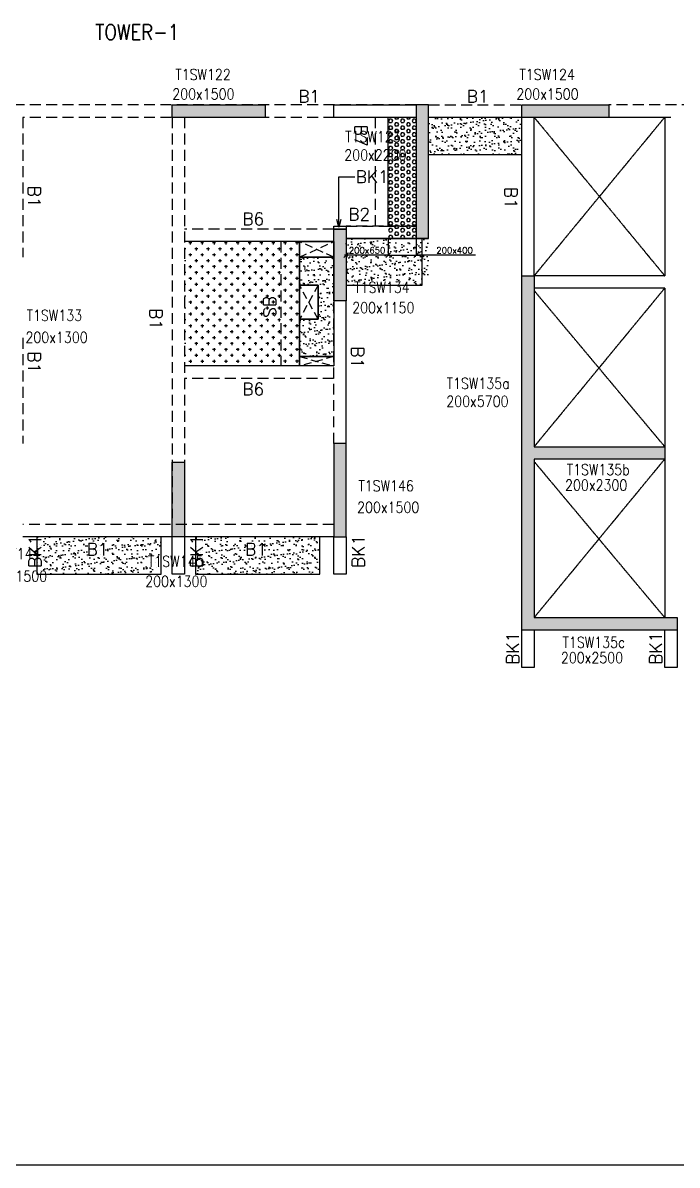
# Model space of a CAD drawing. Header units: millimetres. Extents: x 1078357 to 2594950, y -5122486 to -4636555.
# Drawn here: x 1870656 to 1881181, y -4673748 to -4655367 of the extents above; entities that cross this region are included whole.
import ezdxf

# ---------------------------------------------------------------- set-up
doc = ezdxf.new("R2010")
doc.units = ezdxf.units.MM
doc.header["$PDMODE"] = 35
for name, pattern in [('CONTINOUS', [0]), ('HIDDEN', [0.375, 0.25, -0.125]), ('New Retail block$0$CONTINOUS', [0])]:
    doc.linetypes.add(name, pattern=pattern)
doc.layers.get('0').update_dxf_attribs({"lineweight": 0})
doc.layers.get('Defpoints').update_dxf_attribs({"lineweight": 0})
for name, color, linetype, lineweight in [('A-_ANOTDIMA_D-', 6, 'Continuous', 13), ('Boundary', 40, 'Continuous', 30), ('COL. NO.', 30, 'Continuous', 25), ('COL. SIZE', 7, 'Continuous', 25), ('DIM', 9, 'Continuous', 25), ('HATCH', 8, 'Continuous', 30)]:
    doc.layers.add(name, color=color, linetype=linetype, lineweight=lineweight)
for name, color, linetype in [('B-200x325', 201, 'HIDDEN'), ('B-200x400', 44, 'HIDDEN'), ('DROP SLAB', 8, 'Continuous'), ('NON STR. RCC WALL', 6, 'Continuous'), ('S-BEAM', 3, 'HIDDEN'), ('S-BEAM NO.', 6, 'Continuous'), ('S-COLUMN', 1, 'Continuous'), ('S-CUTOUT', 8, 'HIDDEN'), ('S-SLAB-PROJECTION', 54, 'New Retail block$0$CONTINOUS'), ('SLAB FOLD', 8, 'Continuous'), ('TEXT', 7, 'Continuous')]:
    doc.layers.add(name, color=color, linetype=linetype)
doc.styles.add('Roman', font='romans')
doc.styles.add('ROMANS', font='romans.shx', dxfattribs={"width": 0.85})
doc.dimstyles.new('HARESH', dxfattribs={"dimtxt": 150, "dimasz": 75, "dimexe": 0, "dimexo": 0, "dimgap": 25, "dimtad": 1, "dimdec": 0, "dimdsep": 46, "dimtxsty": 'Roman', "dimblk": 'OBLIQUE', "dimcen": 225, "dimdle": 25, "dimclrd": 2, "dimclre": 2, "dimclrt": 7, "dimadec": 8, "dimazin": 1, "dimtfac": 1, "dimtdec": 0, "dimtmove": 0, "dimatfit": 0, "dimfxl": 1, "dimlwd": -1, "dimlwe": -1, "dimarcsym": 0})

# ---------------------------------------------------------------- blocks, each defined once
blk = doc.blocks.new('_Oblique')
at = {"color": 0, "linetype": 'ByBlock', "lineweight": -2}
blk.add_line((-0.5, -0.5), (0.5, 0.5), dxfattribs=at)
blk = doc.blocks.new('*D1317')
at = {"layer": 'Defpoints', "color": 0, "ltscale": 700, "transparency": 16777216}
for p in [(1876531, -4658838, 0), (1876981, -4658838, 0), (1876981, -4659104)]:
    blk.add_point(p, dxfattribs=at)
at = {"layer": 'DIM', "color": 2, "ltscale": 700, "transparency": 16777216}
for p, q in [((1876531, -4658838), (1876531, -4659104)), ((1876981, -4658838), (1876981, -4659104)), ((1876531, -4659104), (1876456, -4659104)), ((1876531, -4659104), (1876981, -4659104)), ((1876531, -4659104), (1876981, -4659104)), ((1876981, -4659104), (1877056, -4659104)), ((1877938, -4659104), (1876981, -4659104))]:
    blk.add_line(p, q, dxfattribs=at)
at = {"layer": 'DIM', "color": 2, "ltscale": 700, "transparency": 16777216, "xscale": 75, "yscale": 75, "zscale": 75}
blk.add_blockref('_Oblique', (1876531, -4659104), dxfattribs=at)
at = {"layer": 'DIM', "color": 2, "ltscale": 700, "transparency": 16777216, "xscale": 75, "yscale": 75, "zscale": 75, "rotation": 180}
blk.add_blockref('_Oblique', (1876981, -4659104), dxfattribs=at)
at = {"layer": 'DIM', "color": 7, "ltscale": 700, "transparency": 16777216, "insert": (1877601, -4659029), "char_height": 150, "attachment_point": 5, "style": 'Roman'}
blk.add_mtext('{\\H0.666667x;200x400}', dxfattribs=at)
blk = doc.blocks.new('*D1318')
at = {"layer": 'Defpoints', "color": 0, "ltscale": 700, "transparency": 16777216}
for p in [(1875856, -4658838, 0), (1876531, -4658838), (1875856, -4659104)]:
    blk.add_point(p, dxfattribs=at)
at = {"layer": 'DIM', "color": 2, "ltscale": 700, "transparency": 16777216}
for p, q in [((1875856, -4658838), (1875856, -4659104)), ((1876531, -4658838), (1876531, -4659104)), ((1876556, -4659104), (1875831, -4659104))]:
    blk.add_line(p, q, dxfattribs=at)
at = {"layer": 'DIM', "color": 2, "ltscale": 700, "transparency": 16777216, "xscale": 75, "yscale": 75, "zscale": 75, "rotation": 180}
blk.add_blockref('_Oblique', (1875856, -4659104), dxfattribs=at)
at = {"layer": 'DIM', "color": 2, "ltscale": 700, "transparency": 16777216, "xscale": 75, "yscale": 75, "zscale": 75}
blk.add_blockref('_Oblique', (1876531, -4659104), dxfattribs=at)
at = {"layer": 'DIM', "color": 7, "ltscale": 700, "transparency": 16777216, "insert": (1876194, -4659029), "char_height": 150, "attachment_point": 5, "style": 'Roman'}
blk.add_mtext('{\\H0.666667x;200x650}', dxfattribs=at)
blk = doc.blocks.new('G$CD63B60BD')
at = {"layer": 'COL. NO.', "linetype": 'Continuous', "style": 'ROMANS', "width": 0.85}
for s, p in [('T1SW122', (60403, 7351, -320)), ('T1SW124', (65938, 7351, -320)), ('T1SW123', (63135, 6352, -320)), ('T1SW134', (63281, 3927, -320)), ('T1SW133', (58011, 3475, -320)), ('T1SW135a', (64768, 2381, -641)), ('T1SW135b', (66699, 993, -320)), ('T1SW146', (63348, 733, -320)), ('T1SW144', (57341, -360, -320)), ('T1SW145', (59962, -482, -320)), ('T1SW135c', (66632, -1785, -320))]:
    blk.add_text(s, height=175, dxfattribs=at).set_placement(p)
at = {"layer": 'COL. SIZE', "linetype": 'Continuous', "style": 'ROMANS', "width": 0.85}
for s, p in [('200x1500', (60354, 7037, -320)), ('200x1500', (65889, 7037, -320)), ('200x2200', (63121, 6056, -320)), ('200x1150', (63248, 3599, -320)), ('200x1300', (57992, 3123, -320)), ('200x5700', (64762, 2093, -641)), ('200x2300', (66672, 745, -320)), ('200x1500', (63327, 388, -320)), ('200x1500', (57340, -720, -320)), ('200x1300', (59918, -804, -320)), ('200x2500', (66605, -2033, -320))]:
    blk.add_text(s, height=175, dxfattribs=at).set_placement(p)

msp = doc.modelspace()

# ---------------------------------------------------------------- hatches: boundary and pattern name
at = {"layer": 'DROP SLAB'}
h = msp.add_hatch(dxfattribs=at)
h.set_pattern_fill('CROSS', color=8, scale=15, angle=0.03079)
h.set_pattern_definition([(180.03079016, (-3646185.03, 18758007), (-95.19879988, -95.3011726), [47.625, -142.875]), (270.03079016, (-3646208.86, 18758030.8), (95.3011726, -95.19879988), [47.625, -142.875])])
h.paths.add_polyline_path([(1875106.5, -4658887.9), (1873256.1, -4658887.7), (1873256.1, -4660887.5), (1875106.5, -4660887.7)])
at = {"layer": 'HATCH', "ltscale": 1000}
h = msp.add_hatch(dxfattribs=at)
h.set_pattern_fill('HEX', color=8, scale=10, angle=180)
h.set_pattern_definition([(180, (718156.575, 218286.41), (-7e-15, -54.99261315), [31.75, -63.5]), (300, (718156.575, 218286.41), (47.625, 27.4963066), [31.75, -63.5]), (240, (718124.825, 218286.41), (47.625, -27.4963066), [31.75, -63.5])])
h.paths.add_polyline_path([(1876981.3, -4658837.8), (1876531.3, -4658837.8), (1876531.3, -4656887.9), (1876981.3, -4656887.9)])
at = {"layer": 'HATCH'}
h = msp.add_hatch(dxfattribs=at)
h.set_pattern_fill('AR-SAND', color=8, scale=3, angle=179.97015)
h.set_pattern_definition([(37.4701541, (-2165001.9, 14025801.58), (-4.72361136, 146.8264517), [0, -115.824, 0, -129.54, 0, -123.825]), (7.4701541, (-2165001.9, 14025801.58), (134.9689868, 214.9772528), [0, -62.484, 0, -104.394, 0, -40.005]), (327.4701541, (-2165095.62, 14025801.63), (237.2979035, 0.3075449), [0, -38.1, 0, -137.16, 0, -179.07]), (317.4701541, (-2165095.62, 14025801.63), (229.1017424, 66.759465), [0, -19.05, 0, -89.916, 0, -102.87])])
h.paths.add_polyline_path([(1878681.3, -4656887.7), (1877181.4, -4656887.7), (1877181.4, -4657487.9), (1878681.3, -4657487.9)])
h = msp.add_hatch(dxfattribs=at)
h.set_pattern_fill('AR-SAND', color=8, scale=3, angle=179.97015)
h.set_pattern_definition([(37.4701541, (-2177351.91, 14023851.66), (-4.72361136, 146.8264517), [0, -115.824, 0, -129.54, 0, -123.825]), (7.4701541, (-2177351.9, 14023851.66), (134.9689868, 214.9772528), [0, -62.484, 0, -104.394, 0, -40.005]), (327.4701541, (-2177445.63, 14023851.71), (237.2979035, 0.3075449), [0, -38.1, 0, -137.16, 0, -179.07]), (317.4701541, (-2177445.63, 14023851.71), (229.1017424, 66.759465), [0, -19.05, 0, -89.916, 0, -102.87])])
h.paths.add_polyline_path([(1877181.3, -4658837.7), (1875856.4, -4658837.7), (1875856.4, -4659437.8), (1877181.3, -4659437.8)])
h = msp.add_hatch(dxfattribs=at)
h.set_pattern_fill('AR-SAND', color=8, scale=3, angle=179.97015)
h.set_pattern_definition([(37.4701541, (-2177351.82, 14023851.64), (-4.72361136, 146.8264517), [0, -115.824, 0, -129.54, 0, -123.825]), (7.4701541, (-2177351.82, 14023851.64), (134.9689868, 214.9772528), [0, -62.484, 0, -104.394, 0, -40.005]), (327.4701541, (-2177445.54, 14023851.69), (237.2979035, 0.3075449), [0, -38.1, 0, -137.16, 0, -179.07]), (317.4701541, (-2177445.54, 14023851.69), (229.1017424, 66.759465), [0, -19.05, 0, -89.916, 0, -102.87])])
h.paths.add_polyline_path([(1877081.1, -4658837.8), (1875856.4, -4658837.8), (1875856.4, -4659587.7), (1877081.1, -4659587.7)])
h = msp.add_hatch(dxfattribs=at)
h.set_pattern_fill('AR-SAND', color=8, scale=3, angle=359.97015)
h.set_pattern_definition([(37.47015413, (-3146726.68, 18707870.79), (-4.72361136, 146.8264517), [0, -115.824, 0, -129.54, 0, -123.825]), (7.4701541, (-3146726.68, 18707870.79), (134.9689868, 214.9772528), [0, -62.484, 0, -104.394, 0, -40.005]), (327.4701541, (-3146820.4, 18707870.84), (237.2979035, 0.3075449), [0, -38.1, 0, -137.16, 0, -179.07]), (317.4701541, (-3146820.4, 18707870.84), (229.1017424, 66.759465), [0, -19.05, 0, -89.916, 0, -102.87])])
h.paths.add_polyline_path([(1875656.5, -4660737.8), (1875106.5, -4660737.8), (1875106.5, -4660137.8), (1875406.5, -4660137.8), (1875406.5, -4659587.8), (1875106.5, -4659587.9), (1875106.5, -4659137.8), (1875656.5, -4659137.8)])
h = msp.add_hatch(dxfattribs=at)
h.set_pattern_fill('AR-SAND', color=8, scale=3, angle=179.97015)
h.set_pattern_definition([(37.47015413, (-3260201.62, 18707870.85), (-4.72361136, 146.8264517), [0, -115.824, 0, -129.54, 0, -123.825]), (7.4701541, (-3260201.62, 18707870.85), (134.9689868, 214.9772528), [0, -62.484, 0, -104.394, 0, -40.005]), (327.4701541, (-3260295.35, 18707870.9), (237.2979035, 0.3075449), [0, -38.1, 0, -137.16, 0, -179.07]), (317.4701541, (-3260295.35, 18707870.9), (229.1017424, 66.759465), [0, -19.05, 0, -89.916, 0, -102.87])])
h.paths.add_polyline_path([(1872881.4, -4663637.8), (1870881.4, -4663637.8), (1870881.4, -4664237.8), (1872881.4, -4664237.8)])
h = msp.add_hatch(dxfattribs=at)
h.set_pattern_fill('AR-SAND', color=8, scale=3, angle=179.97015)
h.set_pattern_definition([(37.47015413, (-3262751.62, 18707870.85), (-4.72361136, 146.8264517), [0, -115.824, 0, -129.54, 0, -123.825]), (7.4701541, (-3262751.62, 18707870.85), (134.9689868, 214.9772528), [0, -62.484, 0, -104.394, 0, -40.005]), (327.4701541, (-3262845.35, 18707870.9), (237.2979035, 0.3075449), [0, -38.1, 0, -137.16, 0, -179.07]), (317.4701541, (-3262845.35, 18707870.9), (229.1017424, 66.759465), [0, -19.05, 0, -89.916, 0, -102.87])])
h.paths.add_polyline_path([(1875431.4, -4663637.8), (1873431.4, -4663637.8), (1873431.4, -4664237.8), (1875431.4, -4664237.8)])
at = {"layer": 'S-COLUMN', "lineweight": 25}
h = msp.add_hatch(color=1, dxfattribs=at)
h.dxf.hatch_style = 1
h.paths.add_polyline_path([(1873056.1, -4656687.8), (1874556.1, -4656687.8), (1874556.1, -4656887.8), (1873056.1, -4656887.8)])
h = msp.add_hatch(color=1, dxfattribs=at)
h.dxf.hatch_style = 1
h.paths.add_polyline_path([(1876981.1, -4658837.8), (1877181.1, -4658837.8), (1877181.1, -4656687.8), (1876981.1, -4656687.8)])
h = msp.add_hatch(color=1, dxfattribs=at)
h.dxf.hatch_style = 1
h.paths.add_polyline_path([(1880081.1, -4656687.8), (1880081.1, -4656887.8), (1878681.1, -4656887.8), (1878681.1, -4656687.8)])
at = {"layer": 'S-COLUMN', "lineweight": 25, "extrusion": (-1.00316e-06, -1.91639e-11, 1)}
h = msp.add_hatch(color=1, dxfattribs=at)
h.dxf.hatch_style = 1
h.paths.add_polyline_path([(1875656.1, -4658687.8), (1875856.1, -4658687.8), (1875856.1, -4659837.8), (1875656.1, -4659837.8)])
at = {"layer": 'S-COLUMN', "lineweight": 25}
h = msp.add_hatch(color=1, dxfattribs=at)
h.dxf.hatch_style = 1
h.paths.add_polyline_path([(1880981.2, -4662187.8), (1880981.2, -4662387.8), (1878881.1, -4662387.8), (1878881.1, -4664937.8), (1881181.1, -4664937.8), (1881181.1, -4665137.8), (1878681.1, -4665137.8), (1878681.1, -4659437.8), (1878881.1, -4659437.8), (1878881.1, -4662187.8)])
at = {"layer": 'S-COLUMN', "lineweight": 25, "extrusion": (-1.00316e-06, -1.91639e-11, 1)}
h = msp.add_hatch(color=1, dxfattribs=at)
h.dxf.hatch_style = 1
h.paths.add_polyline_path([(1875656.1, -4663637.8), (1875856.1, -4663637.8), (1875856.1, -4662137.8), (1875656.1, -4662137.8)])
at = {"layer": 'S-COLUMN', "lineweight": 25}
h = msp.add_hatch(color=1, dxfattribs=at)
h.dxf.hatch_style = 1
h.paths.add_polyline_path([(1873256.1, -4662437.8), (1873256.1, -4663637.8), (1873056.1, -4663637.8), (1873056.1, -4662437.8)])

# ---------------------------------------------------------------- linework, layer by layer
at = {"layer": 'B-200x400', "linetype": 'HIDDEN', "ltscale": 500}
msp.add_line((1876531.3, -4658637.8, 0), (1876981.3, -4658637.8, 0), dxfattribs=at)
at = {"layer": 'B-200x400', "linetype": 'ByBlock', "ltscale": 500}
msp.add_line((1876531.3, -4658837.8, 0), (1876981.3, -4658837.8, 0), dxfattribs=at)
at = {"layer": 'Boundary', "ltscale": 700, "elevation": 0}
msp.add_lwpolyline([(1803327.6, -4636994.1), (1908927.8, -4636994.1), (1908927.8, -4673747.9), (1803327.6, -4673747.9)], close=True, dxfattribs=at)
at = {"layer": 'DROP SLAB', "color": 3, "linetype": 'CONTINOUS', "ltscale": 500, "elevation": 0}
for points in [[(1875656.3, -4659137.8), (1875106.5, -4659137.8), (1875106.5, -4658887.9), (1875656.3, -4658887.9)], [(1875406.5, -4660137.8), (1875106.5, -4660137.8), (1875106.5, -4659587.9), (1875406.5, -4659587.9)], [(1875656.5, -4660887.6), (1875106.5, -4660887.6), (1875106.5, -4660737.8), (1875656.5, -4660737.8)]]:
    msp.add_lwpolyline(points, close=True, dxfattribs=at)
at = {"layer": 'NON STR. RCC WALL', "elevation": 0}
msp.add_lwpolyline([(1876981.1, -4656687.8), (1876981.1, -4656887.8), (1875656.1, -4656887.8), (1875656.1, -4656687.8)], close=True, dxfattribs=at)
at = {"layer": 'S-BEAM', "linetype": 'HIDDEN', "ltscale": 700}
for p, q in [((1876981.1, -4656687.8, 0), (1864781.1, -4656687.8, 0)), ((1877181.3, -4656687.7, 0), (1878681.3, -4656687.7, 0)), ((1884581.4, -4656687.7, 0), (1880081.4, -4656687.7, 0)), ((1876981.1, -4656887.8, 0), (1870656.3, -4656887.8, 0)), ((1870656.3, -4656887.8, 0), (1870656.3, -4659137.7, 0)), ((1873056.3, -4656887.8, 0), (1873056.3, -4663337.7, 0)), ((1873256.3, -4656887.8, 0), (1873256.3, -4663337.7, 0)), ((1876981.3, -4658637.7, 0), (1875856.3, -4658637.7, 0)), ((1875856.5, -4658637.8, 0), (1876531.3, -4658637.8, 0)), ((1874806.5, -4658887.9, 0), (1874806.5, -4660887.7, 0)), ((1875656.4, -4662137.7, 0), (1875656.4, -4659837.7, 0)), ((1870656.4, -4660437.7, 0), (1870656.4, -4662137.7, 0)), ((1875656.3, -4663437.7, 0), (1870656.3, -4663437.7, 0))]:
    msp.add_line(p, q, dxfattribs=at)
at = {"layer": 'S-BEAM', "ltscale": 700}
for p, q in [((1876330.7, -4658637.8, 0), (1876330.7, -4656887.8, 0)), ((1875655.7, -4658687.8, 0), (1873255.9, -4658687.7, 0)), ((1875655.8, -4661087.6, 0), (1873255.8, -4661087.5, 0))]:
    msp.add_line(p, q, dxfattribs=at)
at = {"layer": 'S-BEAM', "linetype": 'Continuous', "ltscale": 700}
for p, q in [((1876530.7, -4658637.8, 0), (1876530.7, -4656898.4, 0)), ((1875655.7, -4658887.8, 0), (1873255.8, -4658887.7, 0)), ((1877181.3, -4658837.7, 0), (1875856.3, -4658837.7, 0)), ((1875655.8, -4660887.6, 0), (1873255.8, -4660887.5, 0))]:
    msp.add_line(p, q, dxfattribs=at)
at = {"layer": 'S-BEAM', "linetype": 'CONTINOUS', "ltscale": 700}
for p, q in [((1877181.3, -4656887.7, 0), (1878681.3, -4656887.7, 0)), ((1878681.4, -4659437.8, 0), (1878681.4, -4656887.8, 0)), ((1878881.4, -4659437.8, 0), (1878881.4, -4656887.8, 0)), ((1880981.4, -4656887.8, 0), (1880081.4, -4656887.8, 0)), ((1881081.4, -4656887.8, 0), (1880281.4, -4656887.8, 0)), ((1880981.4, -4656887.8, 0), (1880981.4, -4659437.8, 0)), ((1875856.5, -4658837.8, 0), (1876531.3, -4658837.8, 0)), ((1880981.4, -4659437.8, 0), (1878881.4, -4659437.8, 0)), ((1880981.4, -4659637.8, 0), (1878881.4, -4659637.8, 0)), ((1880981.4, -4659637.8, 0), (1880981.4, -4662187.8, 0)), ((1875856.4, -4662137.7, 0), (1875856.4, -4659837.7, 0)), ((1880981.4, -4662387.8, 0), (1880981.4, -4664937.8, 0)), ((1875656.3, -4663637.7, 0), (1870656.3, -4663637.7, 0)), ((1873056.2, -4664237.8, 0), (1873056.2, -4663637.8, 0)), ((1873256.2, -4663637.8, 0), (1873256.2, -4664237.8, 0)), ((1875656.2, -4664237.8, 0), (1875656.2, -4663637.8, 0)), ((1875856.2, -4663637.8, 0), (1875856.2, -4664237.8, 0)), ((1873256.2, -4664237.8, 0), (1873056.2, -4664237.8, 0)), ((1875856.2, -4664237.8, 0), (1875656.2, -4664237.8, 0)), ((1878681.1, -4665737.8, 0), (1878681.1, -4665137.8, 0)), ((1878881.1, -4665137.8, 0), (1878881.1, -4665737.8, 0)), ((1880981.1, -4665737.8, 0), (1880981.1, -4665137.8, 0)), ((1881181.1, -4665137.8, 0), (1881181.1, -4665737.8, 0)), ((1878881.1, -4665737.8, 0), (1878681.1, -4665737.8, 0)), ((1881181.1, -4665737.8, 0), (1880981.1, -4665737.8, 0))]:
    msp.add_line(p, q, dxfattribs=at)
at = {"layer": 'S-BEAM', "linetype": 'ByBlock', "ltscale": 700}
msp.add_line((1875106.5, -4658887.9, 0), (1875106.5, -4660887.7, 0), dxfattribs=at)
at = {"layer": 'S-BEAM', "linetype": 'Continuous', "ltscale": 700, "elevation": 0}
msp.add_lwpolyline([(1875856.4, -4658687.8), (1875656.4, -4658687.8), (1875656.4, -4658637.7), (1875856.4, -4658637.7)], close=True, dxfattribs=at)
at = {"layer": 'S-COLUMN', "color": 1, "lineweight": 25, "elevation": 0}
for points in [[(1873056.1, -4656687.8), (1874556.1, -4656687.8), (1874556.1, -4656887.8), (1873056.1, -4656887.8)], [(1876981.1, -4658837.8), (1877181.1, -4658837.8), (1877181.1, -4656687.8), (1876981.1, -4656687.8)], [(1880081.1, -4656687.8), (1880081.1, -4656887.8), (1878681.1, -4656887.8), (1878681.1, -4656687.8)], [(1880981.2, -4662187.8), (1880981.2, -4662387.8), (1878881.1, -4662387.8), (1878881.1, -4664937.8), (1881181.1, -4664937.8), (1881181.1, -4665137.8), (1878681.1, -4665137.8), (1878681.1, -4659437.8), (1878881.1, -4659437.8), (1878881.1, -4662187.8)], [(1873056.1, -4662438), (1873256.1, -4662438), (1873256.1, -4663637.8), (1873056.1, -4663637.8)]]:
    msp.add_lwpolyline(points, close=True, dxfattribs=at)
at = {"layer": 'S-COLUMN', "color": 1, "lineweight": 25, "extrusion": (-1.00316e-06, -1.91639e-11, 1), "elevation": -1.9}
for points in [[(1875656.1, -4658687.8), (1875856.1, -4658687.8), (1875856.1, -4659837.8), (1875656.1, -4659837.8)], [(1875656.1, -4663637.8), (1875856.1, -4663637.8), (1875856.1, -4662137.8), (1875656.1, -4662137.8)]]:
    msp.add_lwpolyline(points, close=True, dxfattribs=at)
at = {"layer": 'S-CUTOUT', "ltscale": 500}
for p, q in [((1875656.5, -4659137.8, 0), (1875106.5, -4658887.8, 0)), ((1875106.5, -4659137.8, 0), (1875656.3, -4658887.8, 0)), ((1875406.5, -4660137.8, 0), (1875106.5, -4659587.8, 0)), ((1875406.5, -4659587.8, 0), (1875106.5, -4660137.8, 0)), ((1875656.5, -4660737.8, 0), (1875106.5, -4660887.6, 0)), ((1875106.5, -4660737.8, 0), (1875655.6, -4660887.6, 0))]:
    msp.add_line(p, q, dxfattribs=at)
at = {"layer": 'S-CUTOUT', "elevation": 0}
for points in [[(1878881.4, -4659437.8), (1880981.4, -4656887.8)], [(1878881.4, -4656887.8), (1880981.4, -4659437.8)], [(1878881.4, -4662187.8), (1880981.4, -4659637.8)], [(1878881.4, -4659677.7), (1880981.4, -4662187.8)], [(1878881.3, -4664937.8), (1880981.4, -4662387.8)], [(1878881.4, -4662427.7), (1880981.4, -4664937.8)]]:
    msp.add_lwpolyline(points, dxfattribs=at)
at = {"layer": 'S-SLAB-PROJECTION'}
for q in [(1878681.4, -4657487.8, 0), (1878681.3, -4657487.8, 0)]:
    msp.add_line((1877181.3, -4657487.8, 0), q, dxfattribs=at)
at = {"layer": 'S-SLAB-PROJECTION', "elevation": 0}
for points in [[(1877081.1, -4658837.8), (1875856.4, -4658837.8), (1875856.4, -4659587.7), (1877081.1, -4659587.7)], [(1872881.4, -4663637.8), (1870881.4, -4663637.8), (1870881.4, -4664237.8), (1872881.4, -4664237.8)], [(1875431.4, -4663637.8), (1873431.4, -4663637.8), (1873431.4, -4664237.8), (1875431.4, -4664237.8)]]:
    msp.add_lwpolyline(points, close=True, dxfattribs=at)
at = {"layer": 'SLAB FOLD', "color": 8, "ltscale": 1000, "elevation": 0}
msp.add_lwpolyline([(1875656.5, -4660737.8), (1875106.5, -4660737.8), (1875106.5, -4660137.8), (1875406.5, -4660137.8), (1875406.5, -4659587.8), (1875106.5, -4659587.9), (1875106.5, -4659137.8), (1875656.5, -4659137.8), (1875656.5, -4660737.8)], dxfattribs=at)

# ---------------------------------------------------------------- block references
at = {"layer": 'A-_ANOTDIMA_D-', "color": 2, "ltscale": 700}
msp.add_blockref('G$CD63B60BD', (1812706.1, -4663637.8, 0), dxfattribs=at)

# ---------------------------------------------------------------- texts
at = {"layer": 'B-200x325', "linetype": 'Continuous', "ltscale": 700, "style": 'ROMANS'}
for p in [(1874186.3, -4658622.5, -2.7), (1874186.3, -4661359.7, -2.7)]:
    msp.add_text('B6', height=200, rotation=359.99866, dxfattribs=at).set_placement(p)
at = {"layer": 'S-BEAM NO.', "linetype": 'HIDDEN', "ltscale": 500, "style": 'ROMANS'}
for rotation, p in [(0.00094, (1875086.7, -4656650.5, -2.7)), (0.00094, (1877795.8, -4656650.5, -2.7)), (269.99906, (1870739.5, -4657989.7, -2.7)), (269.99906, (1878407, -4658009, -2.7)), (269.99906, (1872697.7, -4659959, -2.7)), (269.99906, (1870740.2, -4660655.7, -2.7)), (269.99906, (1875940.2, -4660574.6, -2.7)), (0.00094, (1871681.7, -4663938.1, -2.7)), (0.00094, (1874230.4, -4663938.1, -2.7))]:
    msp.add_text('B1', height=200, rotation=rotation, dxfattribs=at).set_placement(p)
at = {"layer": 'S-BEAM NO.', "linetype": 'Continuous', "ltscale": 700, "style": 'ROMANS'}
for s, rotation, p in [('B7', 269.99866, (1875995.9, -4657007.9, -2.7)), ('BK1', 0.00094, (1876009.5, -4657943.9, -2.7)), ('SB', 90.00094, (1874725.3, -4660112.1, -2.7))]:
    msp.add_text(s, height=200, rotation=rotation, dxfattribs=at).set_placement(p)
at = {"layer": 'S-BEAM NO.', "linetype": 'Continuous', "ltscale": 500, "style": 'ROMANS'}
msp.add_text('B2', height=200, dxfattribs=at).set_placement((1875890.2, -4658547.3, -2.7))
at = {"layer": 'S-BEAM NO.', "linetype": 'CONTINOUS', "ltscale": 700, "style": 'ROMANS'}
for p in [(1870951.8, -4664137.5, 50), (1873551.8, -4664137.5, 50), (1876151.8, -4664137.5, 50), (1878636.5, -4665695, 50), (1880936.5, -4665695, 50)]:
    msp.add_text('BK1', height=200, rotation=90, dxfattribs=at).set_placement(p)
at = {"layer": 'TEXT', "color": 6, "insert": (1873170.9, -4655392.6, 0.1), "char_height": 250, "width": 162, "attachment_point": 3, "rotation": 0.00094, "style": 'ROMANS'}
msp.add_mtext('TOWER-1', dxfattribs=at)

# ---------------------------------------------------------------- dimensions: what is measured, and where the dimension line sits
at = {"layer": 'DIM', "ltscale": 700}
dim = msp.add_linear_dim(base=(1875856.3, -4659103.8, 0), p1=(1876531.3, -4658837.8, 0), p2=(1875856.3, -4658837.8, 0), angle=180, text='{\\H0.666667x;200x650}', dimstyle='HARESH', override={"dimtxsty": 'Roman', "dimtmove": 1}, dxfattribs=at)
dim.commit()
dim.dimension.update_dxf_attribs({"geometry": '*D1318', "text_midpoint": (1876193.8, -4659028.8, 0)})
dim = msp.add_linear_dim(base=(1876981.3, -4659103.8, 0), p1=(1876531.3, -4658837.8, 0), p2=(1876981.3, -4658837.8, 0), angle=180, text='{\\H0.666667x;200x400}', dimstyle='HARESH', override={"dimtxsty": 'Roman', "dimtmove": 1}, dxfattribs=at)
dim.commit()
dim.dimension.update_dxf_attribs({"geometry": '*D1317', "text_midpoint": (1877600.6, -4659082.1, 0), "dimtype": 160})

# ---------------------------------------------------------------- leaders
at = {"layer": 'S-BEAM NO.', "linetype": 'Continuous', "ltscale": 700}
msp.add_leader([(1875739.9, -4658657.5, 0), (1875739.9, -4657846.1, 0), (1875998.7, -4657846.1, 0)], dimstyle='HARESH', override={"dimasz": 125, "dimgap": 25, "dimtad": 0, "dimldrblk": 'Open30'}, dxfattribs=at)

doc.saveas('drawing.dxf')
